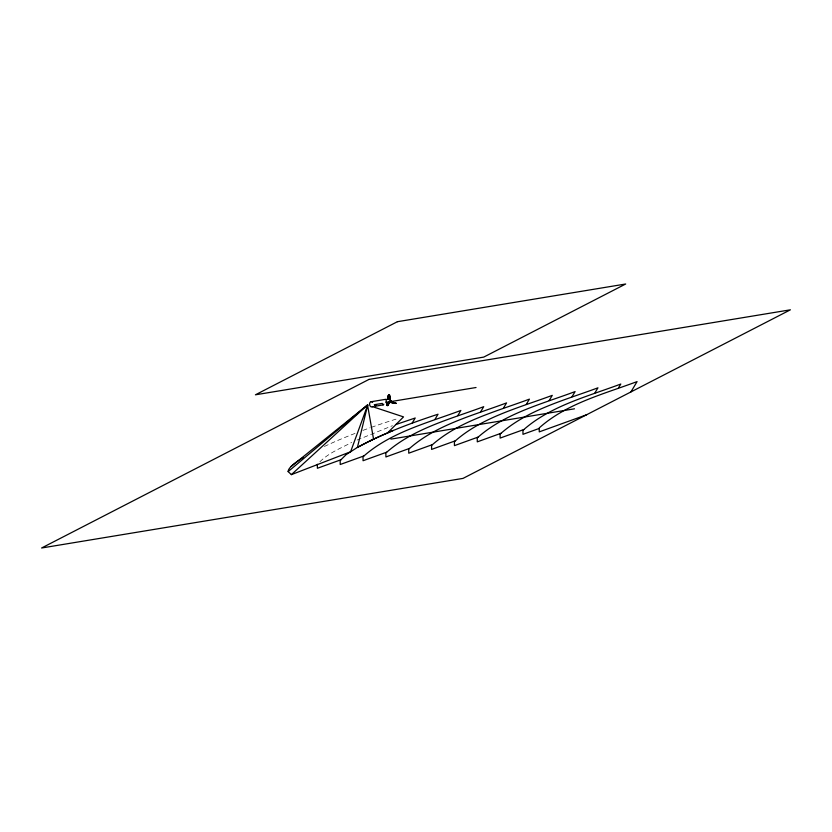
<?xml version="1.0" encoding="UTF-8"?>
<svg xmlns="http://www.w3.org/2000/svg" width="832" height="832" viewBox="0 0 832 832"><rect width="100%" height="100%" fill="white"/><g stroke="black" fill="none" stroke-linecap="round" stroke-linejoin="round"><path stroke-width="0.62" stroke-dasharray="4.16 3.12" d="M319.883 461.791C328.734 452.941 340.756 448.23 351.676 442.447M357.167 440.034L392.423 425.714M324.407 446.451A97.198 15.205 -19.2 0 1 355.95 433.046M362.96 430.383A97.198 15.205 -19.2 0 1 370.136 427.773M371.342 427.336A97.198 15.205 -19.2 0 1 398.871 418.278"/><path stroke-width="1.25" d="M367.723 404.986L350.605 451.766L291.377 474.646L288.153 471.578A97.198 15.205 -19.2 0 1 300.3 459.42M387.941 399.412L388.222 395.45M388.097 399.485C387.296 393.151 391.019 392.454 390.146 401.201L387.66 405.444M386.859 405.402L386.797 404.997M434.959 419.38L438.027 414.222C410.394 423.249 383.032 433.503 357.427 447.387L367.682 404.997M386.88 404.986L387.483 402.605M388.419 395.366L388.835 394.753M387.889 405.215L390.156 401.346M412.142 423.145L415.21 417.997L395.897 424.538M457.798 415.615L460.876 410.457C427.357 422.968 390.198 432.422 363.033 456.758L363.054 460.73L386.672 452.192M480.646 411.84L483.714 406.682C450.206 419.193 413.036 428.646 385.871 452.982L385.902 456.955L409.521 448.417M503.495 408.065L506.563 402.906C473.054 415.428 435.885 424.871 408.72 449.207L408.751 453.19L432.37 444.642M526.334 404.29L529.412 399.131C495.893 411.653 458.734 421.106 431.569 445.432L431.59 449.415L455.208 440.866M549.182 400.514L552.261 395.366C518.742 407.878 481.582 417.331 454.418 441.667L454.438 445.64L478.057 437.102M572.031 396.75L575.099 391.591C541.59 404.102 504.421 413.556 477.256 437.892L477.287 441.865L500.906 433.326M594.88 392.974L597.948 387.816C564.429 400.327 527.27 409.781 500.105 434.117L500.136 438.09L523.744 429.551M618.498 387.899L620.797 384.041C587.278 396.562 550.118 406.016 522.954 430.342L522.974 434.325L539.23 428.438M630.916 391.934L637.073 381.597C603.564 394.118 566.394 403.572 539.23 427.908L539.261 431.881L586.612 414.752M387.858 405.506L386.786 405.101M390.052 402.334L393.526 403.042L390.166 402.21M394.919 403.426L395.907 403.374M383.833 404.196L383.146 404.903L382.252 403.406L374.296 404.716L375.201 406.214L375.887 405.506M387.483 432.973L403.53 416.894L372.351 406.598M291.377 474.646L367.557 404.914L291.2 466.388M288.153 471.578L367.546 404.955L373.547 439.109L357.427 447.387M357.448 447.377L346.06 454.688L340.184 460.533L340.215 464.506L363.823 455.967M370.323 440.762L374.494 438.682M373.547 439.109L393.266 430.435M387.65 405.683L387.015 405.527M341.006 459.732L317.387 468.27L317.366 464.298M391.466 401.482L391.352 400.66L391.466 401.482L476.039 387.514M371.166 401.721L386.09 399.256M387.816 401.783L390.135 401.398L395.907 403.322M375.201 406.214L383.146 404.903M395.481 403.437L396.022 403.25M390.894 439.119L574.486 408.803M395.595 403.312L394.399 403.364M394.867 403.291L393.619 403.218M394.326 403.218L393.411 403.166M390.25 401.274L395.855 403.114M389.397 394.898L390.146 400.015M301.226 458.827A97.198 15.205 -19.2 0 1 303.181 457.621M387.629 403.998A2.371 1.737 80.6 0 1 386.027 400.972A2.371 1.737 80.6 0 1 388.326 399.537M389.501 402.074A2.371 1.737 80.6 0 1 388.086 404.019M372.83 406.505A2.662 1.945 80.6 0 1 370.178 406.058A2.662 1.945 80.6 0 1 370.011 402.49A2.662 1.945 80.6 0 1 372.642 402.324M397.394 321.703L255.424 394.805L483.725 357.105L625.685 284.003L397.394 321.703M369.002 379.402L41.6 547.997L462.998 478.4L790.4 309.816L369.002 379.402M386.693 402.355L386.173 402.49A6.334 0.988 -19.2 0 0 386.693 402.355"/></g></svg>
